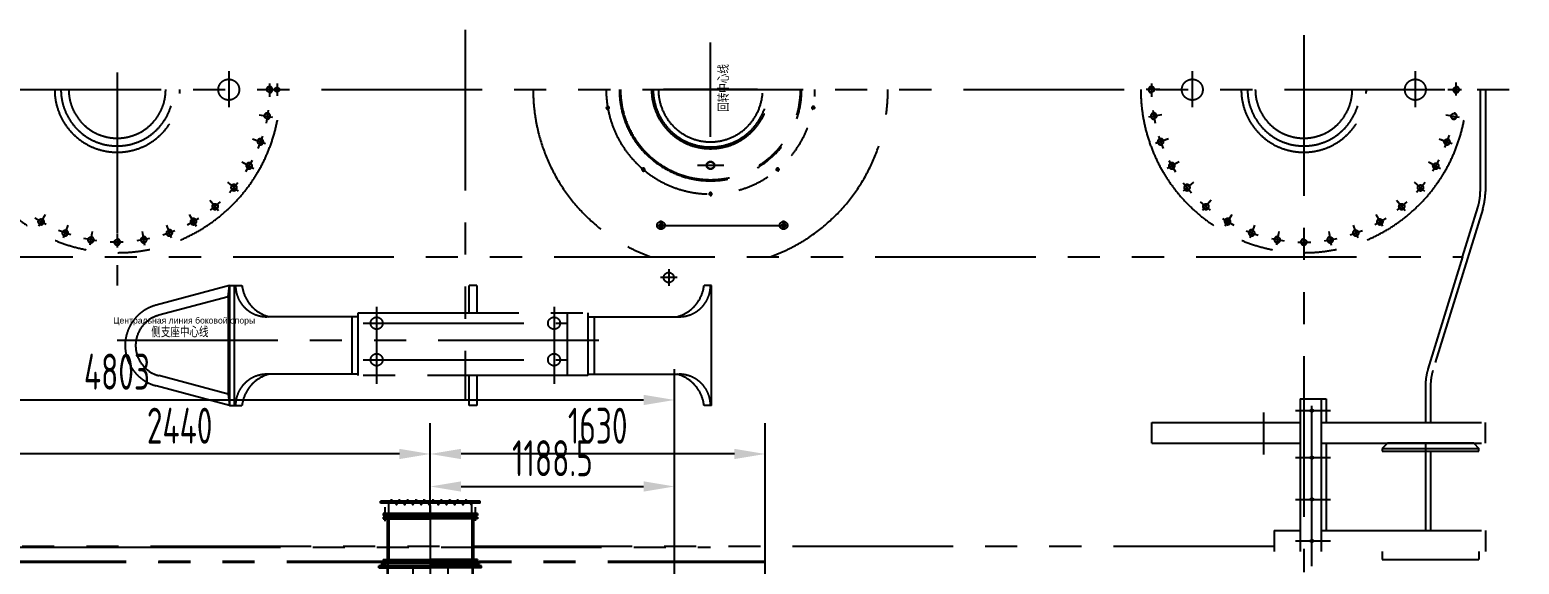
# Model space of a CAD drawing. Header units: millimetres. Extents: x 1934 to 22934, y 25951 to 41379.
# Drawn here: x 9016 to 16266, y 31725 to 34326 of the extents above; entities that cross this region are included whole.
import ezdxf

# ---------------------------------------------------------------- set-up
doc = ezdxf.new("R2010")
doc.units = ezdxf.units.MM
doc.header["$LTSCALE"] = 500
for name, pattern in [('F', [0.75, 0.5, -0.25]), ('G', [2, 1.25, -0.25, 0.25, -0.25]), ('K', [2.5, 1.25, -0.25, 0.25, -0.25, 0.25, -0.25])]:
    doc.linetypes.add(name, pattern=pattern)
for name, color, linetype in [('01', 7, 'Continuous'), ('02', 1, 'Continuous'), ('04', 2, 'F'), ('05', 4, 'G'), ('07', 6, 'K'), ('08', 1, 'Continuous')]:
    doc.layers.add(name, color=color, linetype=linetype)
doc.styles.get("Standard").update_dxf_attribs({"font": 'isocp', "width": 0.707, "bigfont": 'intecad.shx'})
doc.dimstyles.new('INTE', dxfattribs={"dimscale": 50, "dimtxt": 3.5, "dimasz": 3, "dimexe": 3, "dimexo": 0, "dimgap": 1, "dimtad": 1, "dimdsep": 46, "dimtxsty": 'Standard', "dimcen": 0, "dimclrd": 1, "dimclre": 1, "dimclrt": 3, "dimadec": 0, "dimazin": 0, "dimtfac": 1, "dimtmove": 0, "dimatfit": 0, "dimfxl": 1, "dimarcsym": 0})

# ---------------------------------------------------------------- blocks, each defined once
blk = doc.blocks.new('weqeqw')
for p, q in [((5930.5, 16968.2), (5940.5, 16968.2)), ((5930.5, 16968.2), (5930.5, 16718.2)), ((5940.5, 16968.2), (5940.5, 16718.2)), ((5962.5, 16947.2), (5962.5, 16718.2)), ((5970.5, 16947.2), (5962.5, 16947.2)), ((5970.5, 16947.2), (5970.5, 16718.2)), ((6168.5, 16928.2), (5970.5, 16928.2)), ((6168.5, 16947.2), (6168.5, 16718.2)), ((6176.5, 16947.2), (6168.5, 16947.2)), ((6176.5, 16947.2), (6176.5, 16718.2)), ((6176.5, 16947.2), (6176.5, 16718.2)), ((5930.5, 16468.2), (5930.5, 16718.2)), ((5940.5, 16468.2), (5940.5, 16718.2)), ((5962.5, 16489.2), (5962.5, 16718.2)), ((5970.5, 16489.2), (5970.5, 16718.2)), ((6168.5, 16489.2), (6168.5, 16718.2)), ((6176.5, 16489.2), (6176.5, 16718.2)), ((6176.5, 16489.2), (6176.5, 16718.2)), ((5930.5, 16468.2), (5940.5, 16468.2)), ((5970.5, 16489.2), (5962.5, 16489.2)), ((6168.5, 16508.2), (5970.5, 16508.2)), ((6176.5, 16489.2), (6168.5, 16489.2))]:
    blk.add_line(p, q)
for centre, start, end in [((6037.2, 16983.5), 188.96796, 220.27917), ((6037.2, 16453), 139.72083, 171.03204)]:
    blk.add_arc(centre, 97.8, start, end)
at = {"layer": '01', "color": 7, "linetype": 'Continuous'}
for p, q in [((6184.5, 16948.2), (6184.5, 16488.2)), ((6194.5, 16948.2), (6184.5, 16948.2)), ((6194.5, 16948.2), (6194.5, 16488.2)), ((6194.5, 16920.2), (6244.5, 16920.2)), ((6243.8, 16918.6), (6259.6, 16893.8)), ((6244.5, 16960.3), (6244.5, 16476.2)), ((6244.5, 16960.3), (6254.5, 16960.3)), ((6254.5, 16960.3), (6254.5, 16476.2)), ((6259.6, 16893.8), (6259.6, 16887.9)), ((6243.8, 16878.6), (6259.6, 16853.8)), ((6243.8, 16838.6), (6259.6, 16813.8)), ((6259.6, 16853.8), (6259.6, 16847.9)), ((5930.5, 16803.9), (5868.7, 16803.9)), ((6243.8, 16798.6), (6259.6, 16773.8)), ((6243.8, 16758.6), (6259.6, 16733.8)), ((6259.6, 16813.8), (6259.6, 16807.9)), ((6259.6, 16773.8), (6259.6, 16767.9)), ((6243.8, 16714), (6259.6, 16689.1)), ((6259.6, 16733.8), (6259.6, 16727.9)), ((6259.6, 16689.1), (6259.6, 16683.2)), ((5930.5, 16632.6), (5868.7, 16632.6)), ((6243.8, 16675), (6259.6, 16650.1)), ((6243.8, 16635), (6259.6, 16610.1)), ((6259.6, 16650.1), (6259.6, 16644.2)), ((6259.6, 16610.1), (6259.6, 16604.2)), ((6243.8, 16595), (6259.6, 16570.1)), ((6243.8, 16555), (6259.6, 16530.1)), ((6259.6, 16570.1), (6259.6, 16564.2)), ((6194.5, 16488.2), (6184.5, 16488.2)), ((6194.5, 16516.2), (6244.5, 16516.2)), ((6244.5, 16476.2), (6254.5, 16476.2)), ((6259.6, 16530.1), (6259.6, 16524.2))]:
    blk.add_line(p, q, dxfattribs=at)
at = {"layer": '01'}
for p, q in [((5837.2, 16750.4), (5829.2, 16750.4)), ((5829.2, 16750.4), (5829.2, 16718.2)), ((5868.7, 16803.9), (5837.2, 16782.5)), ((5837.2, 16782.5), (5837.2, 16718.2)), ((5868.7, 16803.9), (5868.7, 16632.6)), ((5829.2, 16686.1), (5829.2, 16718.2)), ((5837.2, 16686.1), (5829.2, 16686.1)), ((5837.2, 16654), (5837.2, 16718.2)), ((5868.7, 16632.6), (5837.2, 16654))]:
    blk.add_line(p, q, dxfattribs=at)
at = {"layer": '01', "color": 7, "linetype": 'Continuous'}
for centre in [(6241.3, 16917.2), (6241.3, 16877.2), (6241.3, 16837.2), (6241.3, 16797.2), (6241.3, 16757.2), (6241.3, 16712.6), (6241.3, 16673.6), (6241.3, 16633.6), (6241.3, 16593.6), (6241.3, 16553.6)]:
    blk.add_circle(centre, 2.89, dxfattribs=at)
at = {"layer": '04', "color": 2, "linetype": 'F'}
for p, q in [((6176.5, 16920.2), (5962.5, 16920.2)), ((6176.5, 16516.2), (5962.5, 16516.2))]:
    blk.add_line(p, q, dxfattribs=at)
at = {"layer": '05'}
blk.add_line((6159.9, 16938.2), (6190.5, 16938.2), dxfattribs=at)
at = {"layer": '05', "color": 4, "linetype": 'G'}
for p, q in [((6188.6, 16938.2), (6224.9, 16938.2)), ((6233.3, 16718.2), (5811.9, 16718.2)), ((6158.3, 16498.2), (6196.9, 16498.2)), ((6188.6, 16498.2), (6224.9, 16498.2))]:
    blk.add_line(p, q, dxfattribs=at)
blk = doc.blocks.new('HGJLS')
at = {"layer": '01'}
for p, q in [((29979, 14120.2), (29986, 14120.2)), ((29979, 14120.2), (29979, 13642.2)), ((29982, 13642.2), (29982, 14120.2)), ((29986, 13642.2), (29986, 14120.2)), ((30149.8, 14089.2), (29986, 14089.2)), ((30149.8, 13642.2), (30149.8, 14120.2)), ((30156.8, 14120.2), (30149.8, 14120.2)), ((30153.8, 13642.2), (30153.8, 14120.2)), ((29979, 13642.2), (29986, 13642.2)), ((30149.8, 13673.2), (29986, 13673.2)), ((30156.8, 13642.2), (30149.8, 13642.2))]:
    blk.add_line(p, q, dxfattribs=at)
at = {"layer": '01', "color": 7, "linetype": 'Continuous'}
blk.add_line((30156.8, 14120.2), (30156.8, 13642.2), dxfattribs=at)
at = {"layer": '04', "color": 2, "linetype": 'F'}
for p, q in [((30149.8, 14086.2), (29986, 14086.2)), ((30149.8, 14083.2), (30156.8, 14083.2)), ((30149.8, 13676.2), (29986, 13676.2)), ((30149.8, 13679.2), (30156.8, 13679.2))]:
    blk.add_line(p, q, dxfattribs=at)
at = {"layer": '05', "color": 4, "linetype": 'G'}
for p, q in [((30001.1, 14101.2), (29964.9, 14101.2)), ((30001.1, 13661.2), (29964.9, 13661.2))]:
    blk.add_line(p, q, dxfattribs=at)
at = {"layer": '05', "color": 142, "linetype": 'G'}
for p, q in [((30192, 14101.2), (30150.7, 14101.2)), ((30183.4, 13661.2), (30150.7, 13661.2))]:
    blk.add_line(p, q, dxfattribs=at)
at = {"layer": '07', "color": 6, "linetype": 'K'}
blk.add_line((30168, 13881.2), (30139.8, 13881.2), dxfattribs=at)
blk = doc.blocks.new('*D888')
at = {"layer": '08', "color": 1, "lineweight": -2, "ltscale": 1.25}
for p, q in [((10965.8, 31959.7), (10965.8, 32411.7)), ((12595.8, 31569.4), (12595.8, 32411.7)), ((12445.8, 32261.7), (11115.8, 32261.7))]:
    blk.add_line(p, q, dxfattribs=at)
at = {"layer": '08', "color": 1, "ltscale": 1.25}
for points in [[(11115.8, 32286.7), (11115.8, 32236.7), (10965.8, 32261.7)], [(12445.8, 32286.7), (12445.8, 32236.7), (12595.8, 32261.7)]]:
    blk.add_solid(points, dxfattribs=at)
at = {"layer": 'Defpoints', "color": 0, "ltscale": 1.25}
for p in [(10965.8, 32261.7), (10965.8, 31959.7), (12595.8, 31569.4)]:
    blk.add_point(p, dxfattribs=at)
at = {"layer": '08', "color": 3, "ltscale": 1.25, "insert": (11780.8, 32399.2), "char_height": 175, "attachment_point": 5}
blk.add_mtext('1630', dxfattribs=at)
blk = doc.blocks.new('*D889')
at = {"layer": '08', "color": 1, "lineweight": -2, "ltscale": 1.25}
for p, q in [((8525.8, 31998.4), (8525.8, 32411.7)), ((10965.8, 31959.7), (10965.8, 32411.7)), ((10815.8, 32261.7), (8675.8, 32261.7))]:
    blk.add_line(p, q, dxfattribs=at)
at = {"layer": '08', "color": 1, "ltscale": 1.25}
for points in [[(8675.8, 32286.7), (8675.8, 32236.7), (8525.8, 32261.7)], [(10815.8, 32286.7), (10815.8, 32236.7), (10965.8, 32261.7)]]:
    blk.add_solid(points, dxfattribs=at)
at = {"layer": 'Defpoints', "color": 0, "ltscale": 1.25}
for p in [(8525.8, 32261.7), (8525.8, 31998.4), (10965.8, 31959.7)]:
    blk.add_point(p, dxfattribs=at)
at = {"layer": '08', "color": 3, "ltscale": 1.25, "insert": (9745.8, 32399.2), "char_height": 175, "attachment_point": 5}
blk.add_mtext('2440', dxfattribs=at)
blk = doc.blocks.new('*D912')
at = {"layer": '08', "color": 1, "lineweight": -2, "ltscale": 1.25}
for p, q in [((10965.8, 32045.6), (10965.8, 32253.5)), ((12154.3, 31605.2), (12154.3, 32253.5)), ((11115.8, 32103.5), (12004.3, 32103.5))]:
    blk.add_line(p, q, dxfattribs=at)
at = {"layer": '08', "color": 1, "ltscale": 1.25}
for points in [[(11115.8, 32128.5), (11115.8, 32078.5), (10965.8, 32103.5)], [(12004.3, 32128.5), (12004.3, 32078.5), (12154.3, 32103.5)]]:
    blk.add_solid(points, dxfattribs=at)
at = {"layer": 'Defpoints', "color": 0, "ltscale": 1.25}
for p in [(10965.8, 32045.6), (12154.3, 32103.5), (12154.3, 31605.2)]:
    blk.add_point(p, dxfattribs=at)
at = {"layer": '08', "color": 3, "ltscale": 1.25, "insert": (11560.1, 32241), "char_height": 175, "attachment_point": 5}
blk.add_mtext('1188.5', dxfattribs=at)
blk = doc.blocks.new('*D913')
at = {"layer": '08', "color": 1, "lineweight": -2, "ltscale": 1.25}
for p, q in [((7351.3, 31605.2), (7351.3, 32674.6)), ((12154.3, 31605.2), (12154.3, 32674.6)), ((7501.3, 32524.6), (12004.3, 32524.6))]:
    blk.add_line(p, q, dxfattribs=at)
at = {"layer": '08', "color": 1, "ltscale": 1.25}
for points in [[(7501.3, 32549.6), (7501.3, 32499.6), (7351.3, 32524.6)], [(12004.3, 32549.6), (12004.3, 32499.6), (12154.3, 32524.6)]]:
    blk.add_solid(points, dxfattribs=at)
at = {"layer": 'Defpoints', "color": 0, "ltscale": 1.25}
for p in [(12154.3, 32524.6), (7351.3, 31605.2), (12154.3, 31605.2)]:
    blk.add_point(p, dxfattribs=at)
at = {"layer": '08', "color": 3, "ltscale": 1.25, "insert": (9440.6, 32662.1), "char_height": 175, "attachment_point": 5}
blk.add_mtext('4803', dxfattribs=at)

msp = doc.modelspace()

# ---------------------------------------------------------------- linework, layer by layer
at = {"layer": '07', "color": 6, "linetype": 'K', "ltscale": 1.25}
for p, q in [((11136.016, 34325.949), (11136.016, 32528.847)), ((15217.816, 34299.846), (15217.816, 31687.046)), ((12329.816, 33805.168), (12329.816, 34264.137)), ((9441.816, 34117.815), (9441.816, 33081.853)), ((9984.616, 34124.388), (9984.616, 33949.63)), ((14675.016, 34124.388), (14675.016, 33949.63)), ((15760.616, 34124.388), (15760.616, 33949.63)), ((7311.321, 34034.662), (16266.323, 34034.662)), ((10143.096, 34034.662), (10173.096, 34034.662)), ((10153.179, 34034.662), (10209.48, 34034.662)), ((10183.315, 34063.884), (10183.315, 34000.448)), ((10219.696, 34064.309), (10219.696, 34005.033)), ((12559.3, 34034.653), (12100.332, 34034.653)), ((14506.453, 34034.662), (14450.151, 34034.662)), ((14476.317, 34063.884), (14476.317, 34000.448)), ((14516.536, 34034.662), (14486.536, 34034.662)), ((15919.096, 34034.662), (15949.096, 34034.662)), ((15929.179, 34034.662), (15985.48, 34034.662)), ((15959.315, 34005.44), (15959.315, 34068.876)), ((16076.816, 34034.662), (16076.816, 33539.671)), ((16101.816, 34034.662), (16101.816, 33539.662)), ((10177.124, 33934.68), (10166.109, 33872.208)), ((14482.507, 33934.68), (14493.523, 33872.208)), ((10132.442, 33912.886), (10161.986, 33907.677)), ((10142.372, 33911.135), (10197.818, 33901.359)), ((14517.26, 33911.135), (14461.814, 33901.359)), ((14527.19, 33912.886), (14497.646, 33907.677)), ((15908.442, 33912.886), (15937.986, 33907.677)), ((15918.372, 33911.135), (15973.818, 33901.359)), ((10100.803, 33794.81), (10128.994, 33784.55)), ((10110.279, 33791.361), (10163.184, 33772.105)), ((10148.592, 33808.514), (10126.895, 33748.904)), ((14549.353, 33791.361), (14496.447, 33772.105)), ((14511.04, 33808.514), (14532.736, 33748.904)), ((14558.828, 33794.81), (14530.637, 33784.55)), ((15876.803, 33794.81), (15904.994, 33784.55)), ((15886.279, 33791.361), (15939.184, 33772.105)), ((15904.603, 33753.595), (15926.299, 33813.205)), ((10049.142, 33684.022), (10075.123, 33669.022)), ((10057.874, 33678.98), (10106.633, 33650.83)), ((10098.584, 33689.219), (10066.866, 33634.283)), ((12266.091, 33666.362), (12394.067, 33666.362)), ((14601.757, 33678.98), (14552.999, 33650.83)), ((14561.048, 33689.219), (14592.765, 33634.283)), ((14610.49, 33684.022), (14584.509, 33669.022)), ((15825.142, 33684.022), (15851.123, 33669.022)), ((15833.874, 33678.98), (15882.633, 33650.83)), ((15845.362, 33638.606), (15877.08, 33693.542)), ((9979.027, 33583.888), (10002.009, 33564.604)), ((9986.752, 33577.407), (10029.881, 33541.217)), ((10028.62, 33580.421), (9987.845, 33531.826)), ((14672.88, 33577.407), (14629.751, 33541.217)), ((14631.011, 33580.421), (14671.787, 33531.826)), ((14680.604, 33583.888), (14657.623, 33564.604)), ((15755.027, 33583.888), (15778.009, 33564.604)), ((15762.752, 33577.407), (15805.881, 33541.217)), ((15767.054, 33535.65), (15807.829, 33584.245)), ((9892.59, 33497.45), (9911.874, 33474.469)), ((14767.042, 33497.45), (14747.758, 33474.469)), ((15668.59, 33497.45), (15687.874, 33474.469)), ((9091.176, 33427.336), (9076.176, 33401.355)), ((9792.456, 33427.336), (9807.456, 33401.355)), ((9896.057, 33447.857), (9944.651, 33488.633)), ((9899.071, 33489.726), (9935.261, 33446.597)), ((14763.574, 33447.857), (14714.98, 33488.633)), ((14760.56, 33489.726), (14724.371, 33446.597)), ((14867.176, 33427.336), (14852.176, 33401.355)), ((15568.456, 33427.336), (15583.456, 33401.355)), ((15672.057, 33447.857), (15720.651, 33488.633)), ((15675.071, 33489.726), (15711.261, 33446.597)), ((16088.785, 33453.404), (15846.151, 32668.694)), ((15990.816, 33221.671), (16064.856, 33460.657)), ((9096.373, 33377.894), (9041.436, 33409.612)), ((9086.134, 33418.603), (9057.984, 33369.845)), ((9198.515, 33366.199), (9179.259, 33313.293)), ((9201.964, 33375.674), (9191.703, 33347.484)), ((9681.668, 33375.674), (9691.928, 33347.484)), ((9685.116, 33366.199), (9704.373, 33313.293)), ((9837.872, 33407.116), (9782.936, 33375.398)), ((9797.497, 33418.603), (9825.648, 33369.845)), ((12069.274, 33374.256), (12709.225, 33374.237)), ((12088.496, 33352.349), (12088.497, 33397.342)), ((12685.396, 33352.331), (12685.397, 33397.325)), ((14821.76, 33407.116), (14876.696, 33375.398)), ((14862.134, 33418.603), (14833.984, 33369.845)), ((14974.515, 33366.199), (14955.259, 33313.293)), ((14977.964, 33375.674), (14967.703, 33347.484)), ((15457.668, 33375.674), (15467.928, 33347.484)), ((15461.116, 33366.199), (15480.373, 33313.293)), ((15563.259, 33377.894), (15618.195, 33409.612)), ((15573.497, 33418.603), (15601.648, 33369.845)), ((9215.668, 33327.886), (9156.058, 33349.582)), ((9341.834, 33299.354), (9279.362, 33310.369)), ((9318.289, 33334.106), (9308.512, 33278.66)), ((9320.04, 33344.036), (9314.83, 33314.492)), ((9471.037, 33293.163), (9407.602, 33293.163)), ((9441.816, 33333.382), (9441.816, 33303.382)), ((9441.816, 33323.299), (9441.816, 33266.998)), ((9599.354, 33309.502), (9536.882, 33298.487)), ((9563.592, 33344.036), (9568.801, 33314.492)), ((9565.343, 33334.106), (9575.119, 33278.66)), ((9722.883, 33347.875), (9663.273, 33326.179)), ((14936.749, 33347.875), (14996.358, 33326.179)), ((15060.278, 33309.502), (15122.75, 33298.487)), ((15094.289, 33334.106), (15084.512, 33278.66)), ((15096.04, 33344.036), (15090.83, 33314.492)), ((15188.594, 33293.163), (15252.029, 33293.163)), ((15217.816, 33333.382), (15217.816, 33303.382)), ((15217.816, 33323.299), (15217.816, 33266.998)), ((15317.798, 33299.354), (15380.27, 33310.369)), ((15339.592, 33344.036), (15344.801, 33314.492)), ((15341.343, 33334.106), (15351.119, 33278.66)), ((15443.964, 33327.886), (15503.574, 33349.582)), ((8443.816, 33221.671), (15990.816, 33221.671)), ((8443.816, 33221.671), (15990.816, 33221.671)), ((15990.816, 33221.671), (15822.255, 32675.202)), ((12126.616, 33161.266), (12126.616, 33079.259)), ((9988.365, 33081.662), (9630.766, 32985.729)), ((9981.365, 33026.981), (9988.365, 33081.662)), ((9988.365, 33081.662), (9988.365, 32497.662)), ((9988.365, 33081.662), (10013.389, 33081.662)), ((10013.389, 32497.662), (10013.389, 33081.662)), ((10013.389, 33081.662), (10049.154, 33081.662)), ((10013.389, 33081.662), (10029.389, 33081.662)), ((10029.389, 33081.662), (10029.389, 33081.662)), ((11154.816, 32948.812), (11154.816, 33081.662)), ((11192.816, 33081.662), (11154.816, 33081.662)), ((11192.816, 33081.662), (11192.816, 32948.812)), ((12167.619, 33120.262), (12085.612, 33120.262)), ((12334.243, 33081.662), (12298.477, 33081.662)), ((12318.243, 33081.662), (12318.243, 33081.662)), ((12334.243, 33081.662), (12318.243, 33081.662)), ((12334.243, 32497.662), (12334.243, 33081.662)), ((9981.365, 33026.981), (9643.981, 32936.471)), ((9981.365, 33026.981), (9981.365, 32552.343)), ((10614.816, 32929.662), (10169.729, 32929.662)), ((10583.391, 32929.662), (10583.391, 32649.662)), ((10614.816, 32643.662), (10614.816, 32948.812)), ((10614.816, 32948.812), (11732.816, 32948.812)), ((10704.716, 32978.251), (10704.716, 32603.836)), ((11568.316, 32978.251), (11568.316, 32603.836)), ((11631.816, 32948.812), (11631.816, 32643.662)), ((11732.816, 32948.812), (11732.816, 32643.662)), ((11732.816, 32929.662), (12177.902, 32929.662)), ((11764.241, 32929.662), (11764.241, 32649.662)), ((10639.109, 32898.012), (11631.816, 32898.012)), ((9441.816, 32815.462), (11837.271, 32815.462)), ((10639.109, 32720.212), (11631.816, 32720.212)), ((9981.365, 32552.343), (9643.981, 32642.853)), ((10614.816, 32649.662), (10169.729, 32649.662)), ((11732.816, 32643.662), (10614.816, 32643.662)), ((11154.816, 32497.662), (11154.816, 32643.662)), ((11192.816, 32643.662), (11192.816, 32497.662)), ((11732.816, 32649.662), (12177.902, 32649.662)), ((9988.365, 32497.662), (9630.766, 32593.595)), ((15257.216, 31715.446), (15257.216, 32603.337)), ((15809.816, 32592.671), (15809.816, 32416.671)), ((15834.816, 32593.662), (15834.816, 32415.663)), ((9981.365, 32552.343), (9988.365, 32497.662)), ((9988.365, 32497.662), (10013.389, 32497.662)), ((10013.389, 32497.662), (10049.154, 32497.662)), ((11192.816, 32497.662), (11154.816, 32497.662)), ((12334.243, 32497.662), (12298.477, 32497.662)), ((15199.816, 32529.662), (15199.816, 31786.662)), ((15199.816, 32529.662), (15301.816, 32529.662)), ((15301.816, 32529.663), (15301.816, 31786.662)), ((15301.816, 32529.663), (15326.816, 32529.663)), ((15326.816, 32529.663), (15326.816, 32415.663)), ((14478.807, 32415.663), (15199.816, 32415.663)), ((14478.807, 32313.663), (14478.807, 32415.663)), ((15022.216, 32463.334), (15022.216, 32258.525)), ((15177.884, 32472.562), (15347.719, 32472.562)), ((15301.816, 32415.663), (16101.807, 32415.663)), ((16101.807, 32313.663), (16101.807, 32415.663)), ((14478.807, 32313.663), (15199.816, 32313.663)), ((15301.816, 32313.663), (16101.807, 32313.663)), ((15326.816, 32313.663), (15326.816, 31888.663)), ((15624.807, 32313.663), (15599.807, 32288.663)), ((15599.807, 32288.663), (16069.807, 32288.663)), ((15599.807, 32288.663), (15599.807, 32275.663)), ((15599.807, 32275.663), (16069.807, 32275.663)), ((16044.807, 32313.663), (15624.807, 32313.663)), ((15809.816, 32311.671), (15809.816, 31888.663)), ((15834.807, 32275.663), (15834.807, 31888.663)), ((16044.807, 32313.663), (16069.807, 32288.663)), ((16069.807, 32275.663), (16069.807, 32288.663)), ((15177.884, 32243.962), (15347.719, 32243.962)), ((15177.884, 32040.762), (15347.719, 32040.762)), ((15072.807, 31888.663), (15072.807, 31786.663)), ((15072.807, 31888.663), (15199.816, 31888.663)), ((15177.884, 31838.295), (15347.719, 31838.295)), ((15301.816, 31888.663), (16101.807, 31888.663)), ((16101.807, 31888.663), (16101.807, 31786.662)), ((7147.816, 31808.662), (9455.816, 31808.662)), ((15072.807, 31811.671), (8443.816, 31811.671)), ((9455.816, 31808.662), (12329.816, 31808.662)), ((15599.807, 31786.663), (15599.807, 31748.662)), ((16069.807, 31786.663), (16069.807, 31748.662)), ((7141.753, 31734.662), (12595.816, 31734.662)), ((7141.977, 31739.662), (12595.816, 31739.662)), ((15599.807, 31748.662), (16069.807, 31748.662))]:
    msp.add_line(p, q, dxfattribs=at)
for centre, radius in [((9984.616, 34034.662), 50.8), ((14675.016, 34034.662), 50.8), ((15760.616, 34034.662), 50.8), ((10183.316, 34034.662), 12.916), ((10219.696, 34034.671), 11), ((14476.316, 34034.662), 12.916), ((15959.316, 34034.662), 12.916), ((11829.524, 33946.447), 5.6), ((12830.107, 33946.447), 5.6), ((10172.051, 33905.902), 12.916), ((14487.581, 33905.902), 12.916), ((15948.051, 33905.902), 12.916), ((10138.598, 33781.054), 12.916), ((14521.034, 33781.054), 12.916), ((15914.598, 33781.054), 12.916), ((10083.974, 33663.912), 12.916), ((12003.274, 33645.504), 5.6), ((12329.816, 33666.362), 19), ((12329.816, 33666.362), 16.705), ((12656.358, 33645.504), 5.6), ((14575.658, 33663.912), 12.916), ((15859.974, 33663.912), 12.916), ((10009.838, 33558.035), 12.916), ((14649.794, 33558.035), 12.916), ((15785.838, 33558.035), 12.916), ((12329.816, 33526.653), 5.6), ((9918.443, 33466.64), 12.916), ((14741.189, 33466.64), 12.916), ((15694.443, 33466.64), 12.916), ((9071.066, 33392.504), 12.916), ((9188.208, 33337.88), 12.916), ((9695.424, 33337.88), 12.916), ((9812.566, 33392.504), 12.916), ((12088.497, 33374.255), 19.034), ((12088.497, 33374.255), 8), ((12685.397, 33374.238), 19.034), ((12685.397, 33374.238), 8), ((14847.066, 33392.504), 12.916), ((14964.208, 33337.88), 12.916), ((15471.424, 33337.88), 12.916), ((15588.566, 33392.504), 12.916), ((9313.056, 33304.427), 12.916), ((9441.816, 33293.162), 12.916), ((9570.576, 33304.427), 12.916), ((15089.056, 33304.427), 12.916), ((15217.816, 33293.162), 12.916), ((15346.576, 33304.427), 12.916), ((12126.616, 33120.262), 24.6), ((10704.716, 32898.012), 29.37), ((11568.316, 32898.012), 29.37), ((10704.716, 32720.212), 29.37), ((11568.316, 32720.212), 29.37), ((15257.216, 32472.562), 7), ((15257.216, 32243.962), 7), ((15257.216, 32040.762), 7), ((15257.216, 31838.295), 7)]:
    msp.add_circle(centre, radius, dxfattribs=at)
for centre, radius, start, end in [((9441.816, 34035.09), 793.75, 180.0309214, 359.9690786), ((9441.816, 34034.662), 304.5, 180, 0), ((9441.816, 34034.662), 274, 180, 0), ((9441.816, 34034.662), 236, 180, 0), ((10183.315, 34034.662), 15, 269.3396631, 180), ((12329.816, 34034.653), 863.5, 179.9993816, 250.3042415), ((12329.816, 34034.653), 508, 179.9989489, 0.0010511), ((12329.816, 34034.662), 443.63, 180, 0), ((12329.816, 34034.662), 438.15, 180, 0), ((12329.816, 34034.662), 287.25, 180, 0), ((12329.816, 34034.662), 279, 180, 0), ((12329.816, 34034.653), 254, 179.9978978, 0.0021022), ((12329.816, 34034.653), 863.5, 289.6957585, 0.0006184), ((15217.816, 34035.09), 793.75, 180.0309214, 359.9690786), ((14476.317, 34034.662), 15, 0, 270.6603369), ((15217.816, 34034.662), 304.5, 180, 0), ((15217.816, 34034.662), 274, 180, 0), ((15217.816, 34034.662), 236, 180, 0), ((15959.315, 34034.662), 15, 180, 90.6603369), ((11829.524, 33946.447), 7, 180, 90), ((12830.107, 33946.447), 7, 340, 250), ((10172.05, 33905.902), 15, 259.3396631, 170), ((14487.582, 33905.902), 15, 10, 280.6603369), ((15948.05, 33905.902), 15, 170, 80.6603369), ((10138.597, 33781.054), 15, 249.3396631, 160), ((14521.034, 33781.054), 15, 20, 290.6603369), ((15914.597, 33781.054), 15, 160, 70.6603369), ((10083.973, 33663.912), 15, 239.3396631, 150), ((12003.274, 33645.504), 7, 220, 130), ((12656.358, 33645.504), 7, 300, 210), ((14575.659, 33663.912), 15, 30, 300.6603369), ((15859.973, 33663.912), 15, 150, 60.6603369), ((10009.837, 33558.036), 15, 229.3396631, 140), ((14649.794, 33558.036), 15, 40, 310.6603369), ((15785.837, 33558.036), 15, 140, 50.6603369), ((12329.816, 33526.653), 7, 260, 170), ((15809.816, 33539.671), 267, 342.7863857, 0), ((15809.816, 33539.662), 292, 342.8183116, 0), ((9918.442, 33466.641), 15, 130, 40.6603369), ((14741.189, 33466.641), 15, 139.3396631, 50), ((15694.442, 33466.641), 15, 130, 40.6603369), ((9071.066, 33392.505), 15, 149.3396631, 60), ((9188.208, 33337.881), 15, 159.3396631, 70), ((9695.423, 33337.881), 15, 199.3396631, 110), ((9812.565, 33392.505), 15, 209.3396631, 120), ((12088.497, 33374.255), 10, 189.9983311, 99.9983311), ((12685.397, 33374.238), 10, 189.9983311, 99.9983311), ((14847.066, 33392.505), 15, 60, 330.6603369), ((14964.208, 33337.881), 15, 70, 340.6603369), ((15471.423, 33337.881), 15, 110, 20.6603369), ((15588.565, 33392.505), 15, 120, 30.6603369), ((9313.056, 33304.428), 15, 169.3396631, 80), ((9441.816, 33293.163), 15, 179.3396631, 90), ((9570.576, 33304.428), 15, 189.3396631, 100), ((15089.056, 33304.428), 15, 80, 350.6603369), ((15217.816, 33293.163), 15, 90, 0.6603369), ((15346.576, 33304.428), 15, 100, 10.6603369), ((10169.729, 33081.662), 152, 180, 270), ((10226.898, 33102.286), 178.936, 186.6184837, 254.7356286), ((12120.733, 33102.286), 178.936, 285.2643714, 353.3815163), ((12177.902, 33081.662), 152, 270, 0), ((9683.365, 32789.662), 203, 105.0171065, 254.9828935), ((9683.365, 32789.662), 152, 105.0171065, 254.9828935), ((10169.729, 32497.662), 152, 90, 180), ((10226.898, 32477.038), 178.936, 105.2643714, 173.3815163), ((12120.733, 32477.038), 178.936, 6.6184837, 74.7356286), ((12177.902, 32497.662), 152, 0, 90), ((16089.816, 32592.671), 280, 162.8574146, 180), ((16088.816, 32593.662), 254, 162.8183116, 180)]:
    msp.add_arc(centre, radius, start, end, dxfattribs=at)

# ---------------------------------------------------------------- block references
at = {"layer": '01', "color": 7, "linetype": 'Continuous', "ltscale": 1.25, "xscale": -1, "rotation": 270}
msp.add_blockref('weqeqw', (-5752.431, 25777.133), dxfattribs=at)
at = {"layer": '01', "ltscale": 1.25, "rotation": 270}
msp.add_blockref('HGJLS', (-2915.406, 61713.888), dxfattribs=at)

# ---------------------------------------------------------------- texts
at = {"layer": '02', "insert": (9421.938, 32926.599), "char_height": 30, "attachment_point": 1}
msp.add_mtext('{\\fArial|b0|i0|c204|p34;\\W1;\\C6;Центральная линия боковой опоры}', dxfattribs=at)
at = {"layer": '07', "color": 6, "linetype": 'K', "ltscale": 1.25, "width": 0.707}
msp.add_text('回转中心线', height=52.5, rotation=90, dxfattribs=at).set_placement((12419.596, 33926.738))
msp.add_text('侧支座中心线', height=52.5, dxfattribs=at).set_placement((9607.858, 32829.123))

# ---------------------------------------------------------------- dimensions: what is measured, and where the dimension line sits
at = {"layer": '08', "ltscale": 1.25}
dim = msp.add_linear_dim(base=(12154.316, 32524.6), p1=(7351.316, 31605.166), p2=(12154.316, 31605.166), dimstyle='INTE', dxfattribs=at)
dim.commit()
dim.dimension.update_dxf_attribs({"geometry": '*D913', "text_midpoint": (9440.601, 32524.6), "dimtype": 160})
for base, p1, p2, picture, middle in [((8525.816, 32261.656), (10965.816, 31959.662), (8525.816, 31998.439), '*D889', (9745.816, 32399.174)), ((10965.816, 32261.656), (12595.816, 31569.365), (10965.816, 31959.662), '*D888', (11780.816, 32399.156)), ((12154.316, 32103.523), (10965.816, 32045.6), (12154.316, 31605.166), '*D912', (11560.066, 32241.023))]:
    dim = msp.add_linear_dim(base=base, p1=p1, p2=p2, dimstyle='INTE', dxfattribs=at)
    dim.commit()
    dim.dimension.update_dxf_attribs({"geometry": picture, "text_midpoint": middle})

doc.saveas('drawing.dxf')
